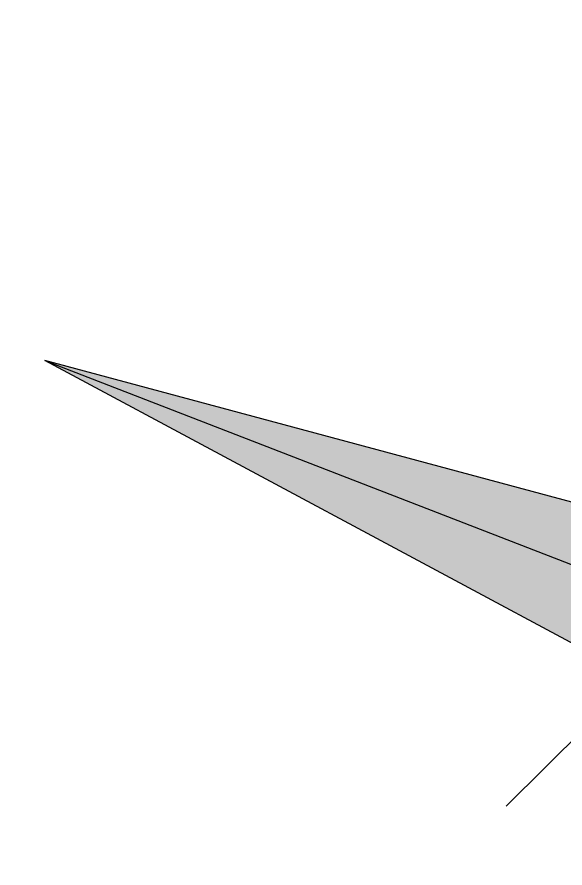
# Model space of a CAD drawing. Header units: millimetres. Extents: x 0 to 345, y 0 to 297.
# Drawn here: x 249.864 to 251.498, y 136.437 to 138.977 of the extents above; entities that cross this region are included whole.
import ezdxf

# ---------------------------------------------------------------- set-up
doc = ezdxf.new("R2010")
doc.units = ezdxf.units.MM
doc.header["$LTSCALE"] = 2
doc.linetypes.add('CACHEX2', pattern=[0.75, 0.5, -0.25])
doc.layers.add('CARTOUCHE', color=7, linetype='Continuous')
doc.layers.add('rosace', color=7, linetype='Continuous')

# ---------------------------------------------------------------- blocks, each defined once
blk = doc.blocks.new('A$C581E6685')
at = {"layer": 'rosace'}
for color, points in [(40, [(-56.2481, 30.5655), (-39.8519, 24.2064), (-40.7961, 26.4076)]), (32, [(-39.8519, 24.2064), (-42.1559, 23.0023), (-56.2481, 30.5655)])]:
    blk.add_hatch(color=color, dxfattribs=at).paths.add_polyline_path(points)
at = {"layer": 'rosace', "color": 40}
blk.add_lwpolyline([(-56.2481, 30.5655), (-39.8519, 24.2064), (-40.7961, 26.4076)], close=True, dxfattribs=at)
at = {"layer": 'rosace', "color": 32}
blk.add_lwpolyline([(-39.8519, 24.2064), (-42.1559, 23.0023), (-56.2481, 30.5655)], close=True, dxfattribs=at)
at = {"layer": 'rosace', "color": 32, "linetype": 'CACHEX2', "ltscale": 1.5}
blk.add_ellipse((-38.0538, 23.8138), major_axis=(-19.0311, -3.534), ratio=0.590567, dxfattribs=at)

msp = doc.modelspace()

# ---------------------------------------------------------------- linework, layer by layer
at = {"layer": 'CARTOUCHE'}
msp.add_rational_spline([(246.4248, 143.8548), (246.4248, 132.9636), (246.4248, 122.0725), (246.4248, 118.2325), (250.2648, 118.2325), (295.8041, 118.2325), (341.3433, 118.2325), (345.1833, 118.2325), (345.1833, 122.0725), (345.1833, 132.9636), (345.1833, 143.8548), (345.1833, 147.6948), (341.3433, 147.6948), (295.8041, 147.6948), (250.2648, 147.6948), (246.4248, 147.6948), (246.4248, 143.8548)], [1, 1, 1, 0.707106781187, 1, 1, 1, 0.707106781187, 1, 1, 1, 0.707106781187, 1, 1, 1, 0.707106781187, 1], degree=2, knots=[0, 0, 0, 1, 1, 2.570796, 2.570796, 3.570796, 3.570796, 5.141593, 5.141593, 6.141593, 6.141593, 7.712389, 7.712389, 8.712389, 8.712389, 10.283185, 10.283185, 10.283185], dxfattribs=at)

# ---------------------------------------------------------------- block references
at = {"layer": 'CARTOUCHE', "xscale": 0.6000000000000015, "yscale": 0.6000000000000015, "zscale": 0.6000000000000015}
msp.add_blockref('A$C581E6685', (283.6955, 119.613), dxfattribs=at)

doc.saveas('drawing.dxf')
